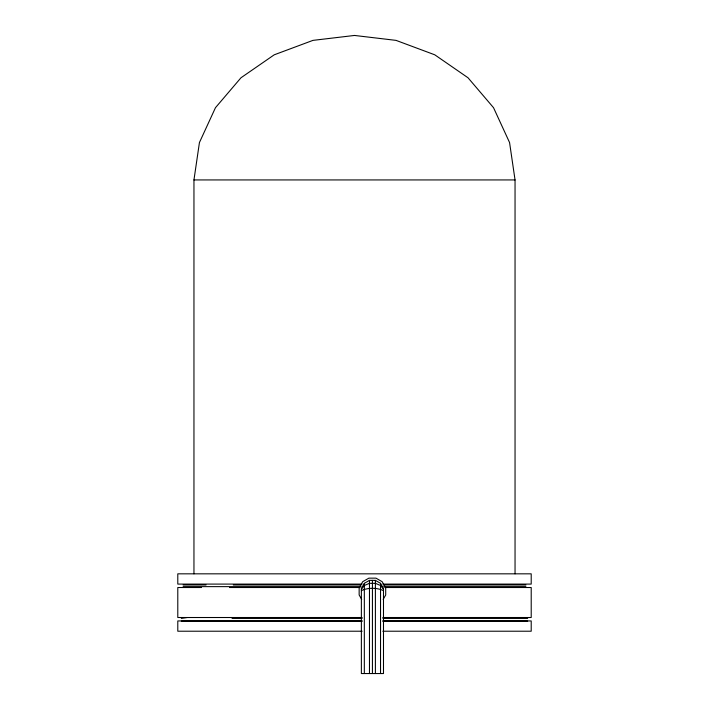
<?xml version="1.0" encoding="UTF-8"?>
<svg xmlns="http://www.w3.org/2000/svg" width="709" height="709" viewBox="0 0 709 709"><rect width="100%" height="100%" fill="white"/><g stroke="black" fill="none" stroke-linecap="round" stroke-linejoin="round"><path stroke-width="1.06" d="M193.956 573.829L193.956 179.935L199.433 142.544L215.465 107.697L240.98 77.768L274.232 54.806L312.953 40.378L354.5 35.45L396.047 40.378L434.768 54.806L468.02 77.768L493.535 107.697L509.567 142.544L515.044 179.935L515.044 573.829M364.329 583.321L361.368 588.461L361.368 673.55L383.489 673.55L383.489 588.461L380.529 583.321L375.398 580.361L369.469 580.361L364.329 583.321L364.329 673.55M383.161 599.38L385.705 594.975L385.705 587.867L382.151 581.699L375.983 578.145L368.875 578.145L362.707 581.699L359.153 587.867L359.153 594.975L361.696 599.38M361.368 589.25L364.329 585.492L369.469 583.321L375.398 583.321L380.529 585.492L383.489 589.25M361.368 590.624C368.131 587.495 376.727 587.495 383.489 590.624M181.327 618.39L187.229 617.512M193.956 179.935L515.044 179.935M362.122 584.092L177.791 584.092L177.791 573.829L531.209 573.829L531.209 584.092L382.816 584.092M183.099 584.978L206.062 584.978M233.296 584.978L360.996 584.978M383.711 584.978L525.901 584.978M183.099 586.635L360.996 586.635M383.711 586.635L525.901 586.635M201.471 587.522L177.791 587.522L177.791 617.512L362.122 617.512M229.548 587.522L359.942 587.522M384.987 587.522L531.209 587.522L531.209 617.512L382.816 617.512M232.047 618.39L362.148 618.39M382.922 618.39L527.673 618.39M362.122 620.942L177.791 620.942L177.791 631.214L362.122 631.214M382.816 620.942L531.209 620.942L531.209 631.214L382.816 631.214M181.327 621.137L362.148 621.137M382.922 621.137L527.673 621.137M380.529 583.321L380.529 673.55M375.398 580.361L375.398 673.55M372.429 580.361L372.429 673.55M369.469 580.361L369.469 673.55"/></g></svg>
